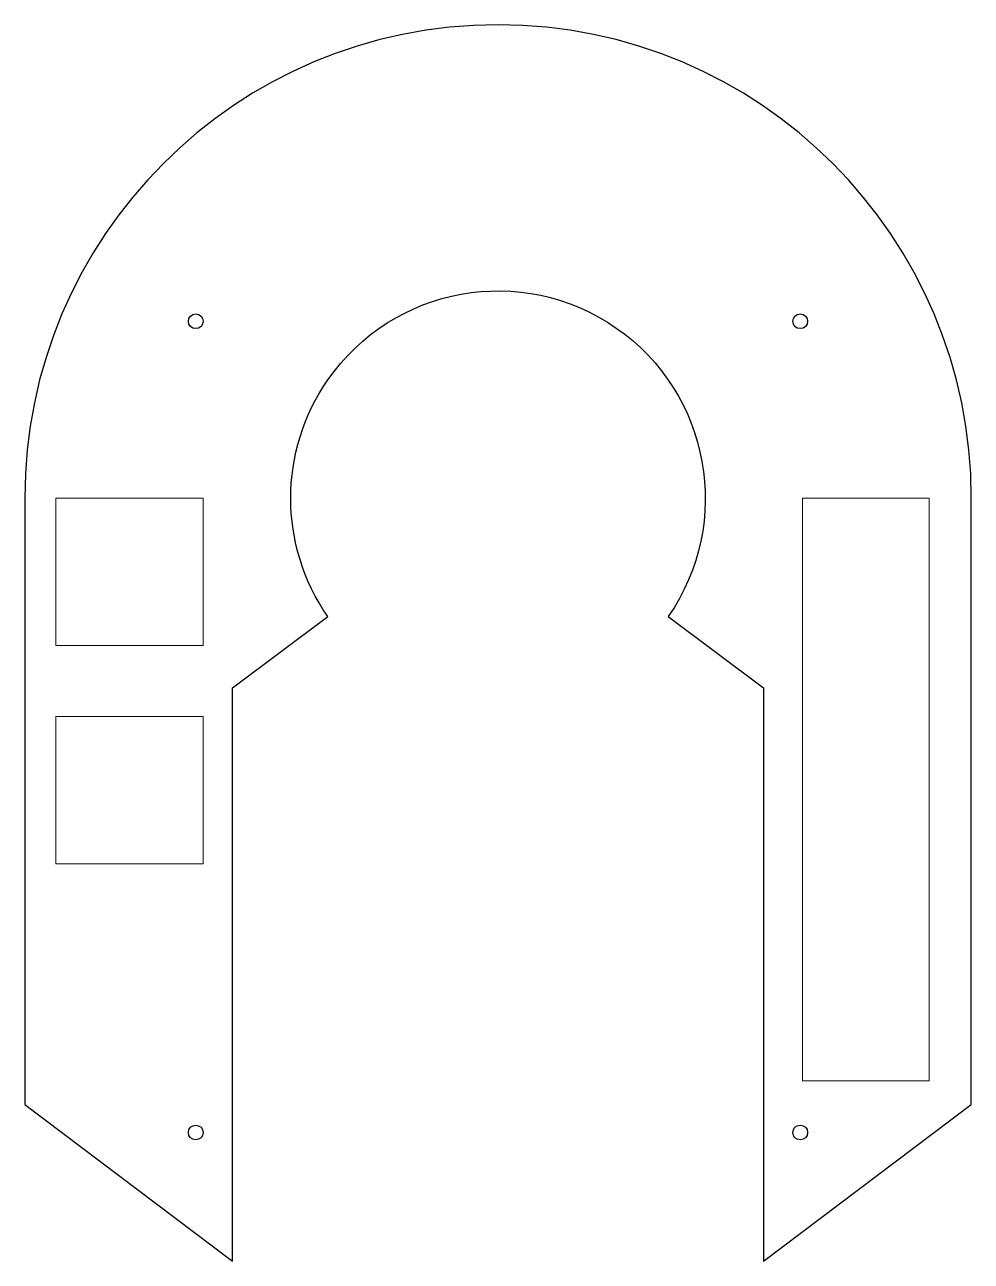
# Model space of a CAD drawing. Header units: millimetres. Extents: x 6 to 210, y -272 to -6.
import ezdxf

# ---------------------------------------------------------------- set-up
doc = ezdxf.new("R2010")
doc.units = ezdxf.units.MM
doc.header["$MEASUREMENT"] = 0
doc.layers.add('SOLARIS', color=7, linetype='Continuous', lineweight=0)

msp = doc.modelspace()

# ---------------------------------------------------------------- linework, layer by layer
at = {"layer": 'SOLARIS', "color": 18, "lineweight": 20, "true_color": 0x020202}
for points in [[(12.88, -139.87), (12.88, -108.12), (44.63, -108.12), (44.63, -139.87), (12.88, -139.87)], [(201.01, -108.12), (201.01, -233.53), (173.71, -233.53), (173.71, -108.12), (201.01, -108.12)], [(44.63, -186.86), (12.88, -186.86), (12.88, -155.11), (44.63, -155.11), (44.63, -186.86)]]:
    msp.add_lwpolyline(points, dxfattribs=at)
at = {"layer": 'SOLARIS', "color": 18, "lineweight": 25, "true_color": 0x010101}
for centre in [(43.04, -70.05), (173.21, -70.05), (43.04, -244.67), (173.21, -244.67)]:
    msp.add_circle(centre, 1.59, dxfattribs=at)
msp.add_open_spline([(165.28, -148.97), (165.28, -148.97), (144.78, -133.62), (144.78, -133.62), (158.85, -113.38), (153.84, -85.56), (133.6, -71.5), (113.35, -57.43), (85.54, -62.43), (71.47, -82.68), (60.83, -97.99), (60.83, -118.31), (71.47, -133.62), (71.47, -133.62), (50.98, -148.97), (50.98, -148.97), (50.98, -148.97), (50.98, -272.39), (50.98, -272.39), (50.98, -272.39), (6.2, -238.65), (6.2, -238.65), (6.2, -238.65), (6.2, -108.15), (6.2, -108.15), (6.2, -51.85), (51.83, -6.22), (108.13, -6.22), (164.42, -6.22), (210.06, -51.85), (210.06, -108.15), (210.06, -108.15), (210.06, -238.65), (210.06, -238.65), (210.06, -238.65), (165.28, -272.39), (165.28, -272.39), (165.28, -272.39), (165.28, -148.97), (165.28, -148.97)], degree=3, knots=[0, 0, 0, 0, 1, 1, 1, 2, 2, 2, 3, 3, 3, 4, 4, 4, 5, 5, 5, 6, 6, 6, 7, 7, 7, 8, 8, 8, 9, 9, 9, 10, 10, 10, 11, 11, 11, 12, 12, 12, 13, 13, 13, 13], dxfattribs=at)

doc.saveas('drawing.dxf')
